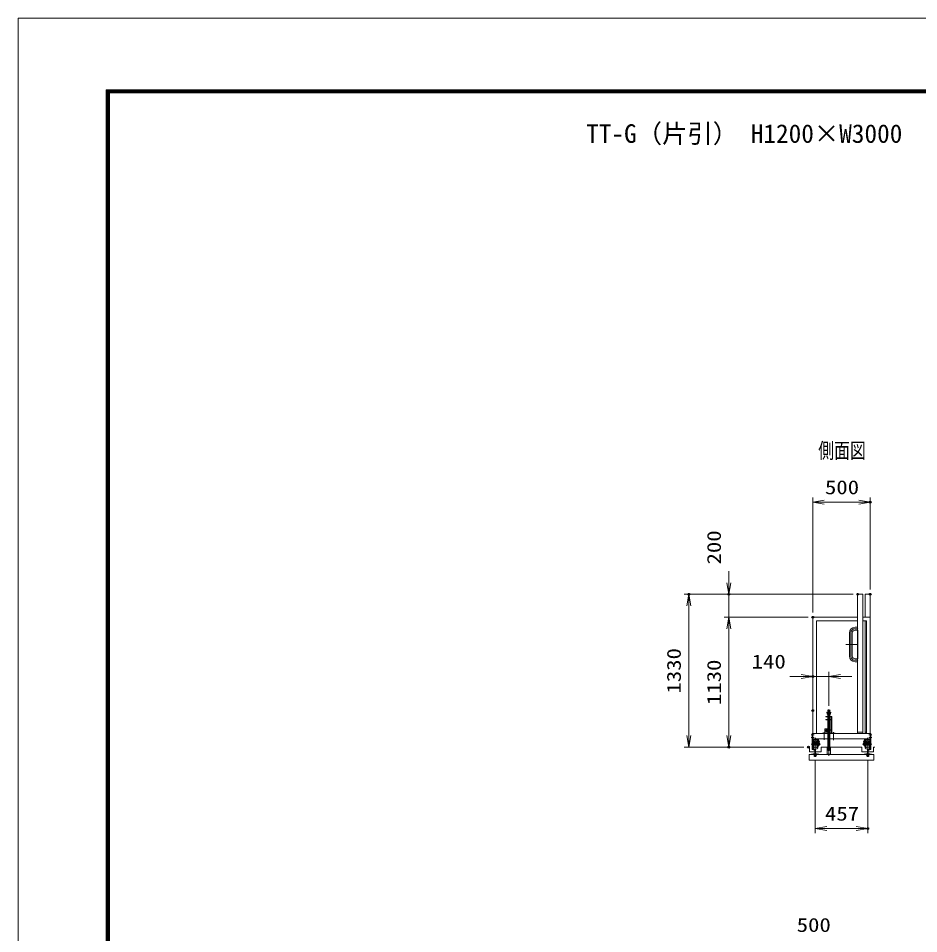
# Model space of a CAD drawing. Units: millimetres at full size. Extents: x -11880 to 11880, y -8400 to 8400.
# Drawn here: x -11880 to -4048, y 441 to 8400 of the extents above; entities that cross this region are included whole.
import ezdxf
from ezdxf.enums import TextEntityAlignment as Align

# ---------------------------------------------------------------- set-up
doc = ezdxf.new("R2010")
doc.units = ezdxf.units.MM
doc.header["$LTSCALE"] = 30
doc.header["$PDMODE"] = 32
doc.header["$PDSIZE"] = 15
for name, pattern in [('USER1', [10.7, 5, -2.5, 0.7, -2.5]), ('USER3', [2.7, 2, -0.7]), ('USER4', [9, 6, -0.75, 1.5, -0.75])]:
    doc.linetypes.add(name, pattern=pattern)
for name, color, linetype, lineweight in [('0-0_D-TTL', 7, 'Continuous', 18), ('0-2_外形線', 7, 'Continuous', 18), ('0-3_寸法線', 3, 'Continuous', 18), ('0-4_0', 7, 'Continuous', 18), ('0-8_軸線', 6, 'USER1', 18), ('0-A_01', 4, 'Continuous', 18), ('0-B_隠れ線', 4, 'USER3', 18), ('0-C_輪郭線1', 14, 'Continuous', 30)]:
    doc.layers.add(name, color=color, linetype=linetype, lineweight=lineweight)
for name, color, linetype in [('0-1_文字', 254, 'Continuous'), ('0-5_DEFPOINTS', 7, 'Continuous'), ('0-7_文字3', 254, 'Continuous')]:
    doc.layers.add(name, color=color, linetype=linetype)
doc.styles.add('ＭＳ ゴシック', font='')
doc.styles.get('ＭＳ ゴシック').set_extended_font_data('MS Gothic')

# ---------------------------------------------------------------- blocks, each defined once
blk = doc.blocks.new('4897456')
at = {"layer": '0-2_外形線'}
for p, q in [((-375, 3000), (-375, -3000)), ((375, 3000), (375, -3000)), ((1125, 4500), (1755, 4500)), ((1125, 3750), (1755, 3750)), ((1755, 4500), (1755, 3750)), ((1125, -3750), (1755, -3750)), ((1125, -4500), (1755, -4500)), ((1755, -3750), (1755, -4500))]:
    blk.add_line(p, q, dxfattribs=at)
for centre, radius, start, end in [((1125, 3000), 1500, 90, 180), ((1125, 3000), 750, 90, 180), ((1125, -3000), 1500, 180, 270), ((1125, -3000), 750, 180, 270)]:
    blk.add_arc(centre, radius, start, end, dxfattribs=at)
at = {"layer": '0-8_軸線', "linetype": 'USER4'}
for p, q in [((0, 3000), (0, -3000)), ((1125, 4125), (1912.5, 4125)), ((-1322.9, 0), (1755, 0)), ((1125, -4125), (1912.5, -4125))]:
    blk.add_line(p, q, dxfattribs=at)
for centre, start, end in [((1125, 3000), 90, 180), ((1125, -3000), 180, 270)]:
    blk.add_arc(centre, 1125, start, end, dxfattribs=at)
at = {"layer": '0-C_輪郭線1'}
blk.add_line((1755, 3750), (1755, -3750), dxfattribs=at)
blk = doc.blocks.new('_OPEN')
at = {"layer": '0-4_0'}
blk.add_line((0, 0), (-30, 0), dxfattribs=at)
blk.add_lwpolyline([(-30, 5), (0, 0), (-30, -5)], dxfattribs=at)

msp = doc.modelspace()

# ---------------------------------------------------------------- linework, layer by layer
at = {"layer": '0-0_D-TTL'}
for points in [[(-11880, -8400), (11880, -8400), (11880, 8400), (-11880, 8400)], [(-11116.29, 7779.43), (11116.29, 7779.43), (11116.29, -7777.71), (-11116.29, -7777.71)], [(-11109.21, 7772.36), (11109.21, 7772.36), (11109.21, -7770.64), (-11109.21, -7770.64)], [(-11102.14, 7765.29), (11102.14, 7765.29), (11102.14, -7763.57), (-11102.14, -7763.57)], [(-11095.07, 7758.21), (11095.07, 7758.21), (11095.07, -7756.5), (-11095.07, -7756.5)], [(-11088, 7751.14), (11088, 7751.14), (11088, -7749.43), (-11088, -7749.43)]]:
    msp.add_lwpolyline(points, close=True, dxfattribs=at)
at = {"layer": '0-2_外形線'}
for p, q in [((-4534.28, 3392.71), (-4579.28, 3392.71)), ((-4579.28, 2180.71), (-4579.28, 3392.71)), ((-4534.28, 2180.71), (-4534.28, 3392.71)), ((-4469.28, 3392.71), (-4514.28, 3392.71)), ((-4514.28, 3192.71), (-4514.28, 3392.71)), ((-4469.28, 2135.71), (-4469.28, 3392.71)), ((-4969.28, 3192.71), (-4579.28, 3192.71)), ((-4969.28, 2180.71), (-4969.28, 3192.71)), ((-4534.28, 3192.71), (-4469.28, 3192.71)), ((-4937.28, 3160.71), (-4937.28, 2180.71)), ((-4579.28, 3160.71), (-4937.28, 3160.71)), ((-4514.28, 2180.71), (-4514.28, 3160.71)), ((-4809.28, 2326.71), (-4854.28, 2326.71)), ((-4843.28, 2350.71), (-4843.28, 2360.71)), ((-4843.28, 2350.71), (-4815.28, 2350.71)), ((-4838.78, 2330.71), (-4838.78, 2350.71)), ((-4838.78, 2326.71), (-4838.78, 2303.71)), ((-4819.78, 2350.71), (-4819.78, 2330.71)), ((-4819.78, 2326.71), (-4819.78, 2303.71)), ((-4815.28, 2350.71), (-4815.28, 2360.71)), ((-4808.28, 2325.71), (-4808.28, 2184.71)), ((-4804.28, 2325.71), (-4804.28, 2184.71)), ((-4854.28, 2300.71), (-4854.28, 2303.71)), ((-4854.28, 2303.71), (-4808.28, 2303.71)), ((-4854.28, 2300.71), (-4819.78, 2300.71)), ((-4838.78, 2213.71), (-4838.78, 2300.71)), ((-4819.78, 2300.71), (-4819.78, 2213.71)), ((-4819.78, 2300.71), (-4808.28, 2300.71)), ((-4974.28, 2180.71), (-4464.28, 2180.71)), ((-4974.28, 2180.71), (-4974.28, 2041.06)), ((-4969.28, 2045.04), (-4969.28, 2180.71)), ((-4863.78, 2200.71), (-4863.78, 2220.71)), ((-4838.78, 2220.71), (-4863.78, 2220.71)), ((-4863.78, 2200.71), (-4863.78, 2196.71)), ((-4863.78, 2196.71), (-4838.78, 2196.71)), ((-4854.28, 2213.71), (-4856.78, 2213.71)), ((-4854.28, 2210.71), (-4854.28, 2213.71)), ((-4854.28, 2213.71), (-4808.28, 2213.71)), ((-4854.28, 2210.71), (-4808.28, 2210.71)), ((-4838.78, 2210.71), (-4838.78, 2062.71)), ((-4819.78, 2210.71), (-4819.78, 2062.71)), ((-4579.28, 2192.71), (-4534.28, 2192.71)), ((-4501.28, 2192.71), (-4514.28, 2192.71)), ((-4469.28, 2045.04), (-4469.28, 2180.71)), ((-4464.28, 2180.71), (-4464.28, 2041.06)), ((-4969.28, 2130.71), (-4919.28, 2130.71)), ((-4919.28, 2098.71), (-4969.28, 2098.71)), ((-4964.28, 2070.71), (-4969.28, 2070.71)), ((-4964.28, 2125.71), (-4964.28, 2130.71)), ((-4964.28, 2125.71), (-4924.28, 2125.71)), ((-4964.28, 2098.56), (-4964.28, 2125.71)), ((-4958.28, 2102.31), (-4964.28, 2102.31)), ((-4964.28, 2099.31), (-4958.28, 2099.31)), ((-4964.28, 2070.71), (-4964.28, 2088.71)), ((-4930.78, 2114.71), (-4963.28, 2114.71)), ((-4963.28, 2102.31), (-4963.28, 2114.71)), ((-4958.28, 2107.21), (-4963.28, 2107.21)), ((-4963.28, 2062.71), (-4963.28, 2088.71)), ((-4940.28, 2102.71), (-4949.28, 2102.71)), ((-4931.28, 2107.21), (-4925.28, 2107.21)), ((-4931.28, 2102.31), (-4924.28, 2102.31)), ((-4931.28, 2099.31), (-4924.28, 2099.31)), ((-4925.28, 2123.71), (-4930.78, 2123.71)), ((-4930.78, 2114.71), (-4930.78, 2123.71)), ((-4930.78, 2053.71), (-4930.78, 2088.71)), ((-4925.28, 2102.31), (-4925.28, 2123.71)), ((-4925.28, 2053.71), (-4925.28, 2088.71)), ((-4924.28, 2125.71), (-4924.28, 2130.71)), ((-4924.28, 2098.56), (-4924.28, 2125.71)), ((-4924.28, 2070.71), (-4924.28, 2088.71)), ((-4919.28, 2070.71), (-4924.28, 2070.71)), ((-4919.28, 2070.71), (-4919.28, 2135.71)), ((-4919.28, 2118.71), (-4913.28, 2118.71)), ((-4913.28, 2093.71), (-4919.28, 2093.71)), ((-4910.28, 2078.71), (-4919.28, 2078.71)), ((-4913.28, 2118.71), (-4913.28, 2093.71)), ((-4910.28, 2098.71), (-4913.28, 2098.71)), ((-4910.28, 2098.71), (-4910.28, 2078.71)), ((-4528.28, 2098.71), (-4528.28, 2078.71)), ((-4528.28, 2098.71), (-4525.28, 2098.71)), ((-4528.28, 2078.71), (-4519.28, 2078.71)), ((-4525.28, 2118.71), (-4525.28, 2093.71)), ((-4519.28, 2118.71), (-4525.28, 2118.71)), ((-4525.28, 2093.71), (-4519.28, 2093.71)), ((-4519.28, 2070.71), (-4519.28, 2135.71)), ((-4469.28, 2130.71), (-4519.28, 2130.71)), ((-4519.28, 2098.71), (-4469.28, 2098.71)), ((-4519.28, 2070.71), (-4514.28, 2070.71)), ((-4514.28, 2125.71), (-4514.28, 2130.71)), ((-4474.28, 2125.71), (-4514.28, 2125.71)), ((-4514.28, 2098.56), (-4514.28, 2125.71)), ((-4507.28, 2102.31), (-4514.28, 2102.31)), ((-4507.28, 2099.31), (-4514.28, 2099.31)), ((-4514.28, 2070.71), (-4514.28, 2088.71)), ((-4513.28, 2123.71), (-4507.78, 2123.71)), ((-4513.28, 2102.31), (-4513.28, 2123.71)), ((-4507.28, 2107.21), (-4513.28, 2107.21)), ((-4513.28, 2053.71), (-4513.28, 2088.71)), ((-4507.78, 2114.71), (-4507.78, 2123.71)), ((-4507.78, 2114.71), (-4475.28, 2114.71)), ((-4507.78, 2053.71), (-4507.78, 2088.71)), ((-4498.28, 2102.71), (-4489.28, 2102.71)), ((-4480.28, 2107.21), (-4475.28, 2107.21)), ((-4480.28, 2102.31), (-4474.28, 2102.31)), ((-4474.28, 2099.31), (-4480.28, 2099.31)), ((-4475.28, 2102.31), (-4475.28, 2114.71)), ((-4475.28, 2062.71), (-4475.28, 2088.71)), ((-4474.28, 2125.71), (-4474.28, 2130.71)), ((-4474.28, 2098.56), (-4474.28, 2125.71)), ((-4474.28, 2070.71), (-4474.28, 2088.71)), ((-4474.28, 2070.71), (-4469.28, 2070.71)), ((-4439.28, 1999.21), (-4999.28, 1999.21)), ((-4999.28, 1949.21), (-4999.28, 1999.21)), ((-4979.78, 2002.12), (-4950.78, 2008.81)), ((-4979.78, 1999.21), (-4979.78, 2002.12)), ((-4974.28, 2041.06), (-4955.79, 2036.79)), ((-4963.28, 2062.71), (-4930.78, 2062.71)), ((-4963.28, 2048.79), (-4963.28, 2056.31)), ((-4963.28, 2048.79), (-4950.62, 2045.86)), ((-4950.78, 2008.81), (-4950.78, 2045.86)), ((-4944.78, 2045.9), (-4931.78, 2048.9)), ((-4944.78, 2008.81), (-4944.78, 2045.9)), ((-4944.78, 2008.81), (-4915.78, 2002.12)), ((-4931.78, 2048.9), (-4931.78, 2056.31)), ((-4930.78, 2053.71), (-4925.28, 2053.71)), ((-4915.78, 2002.12), (-4915.78, 1999.21)), ((-4541.78, 2062.71), (-4896.78, 2062.71)), ((-4493.78, 2008.81), (-4522.78, 2002.12)), ((-4522.78, 2002.12), (-4522.78, 1999.21)), ((-4507.78, 2053.71), (-4513.28, 2053.71)), ((-4475.28, 2062.71), (-4507.78, 2062.71)), ((-4506.78, 2048.9), (-4506.78, 2056.31)), ((-4493.78, 2045.9), (-4506.78, 2048.9)), ((-4493.78, 2008.81), (-4493.78, 2045.9)), ((-4475.28, 2048.79), (-4487.93, 2045.86)), ((-4487.78, 2008.81), (-4487.78, 2045.86)), ((-4458.78, 2002.12), (-4487.78, 2008.81)), ((-4464.28, 2041.06), (-4482.77, 2036.79)), ((-4475.28, 2048.79), (-4475.28, 2056.31)), ((-4458.78, 1999.21), (-4458.78, 2002.12)), ((-4439.28, 1949.21), (-4439.28, 1999.21)), ((-4999.28, 1949.21), (-4439.28, 1949.21))]:
    msp.add_line(p, q, dxfattribs=at)
for points in [[(-4534.28, 3160.71), (-4501.28, 3160.71), (-4501.28, 2180.71)], [(-4854.28, 2326.71), (-4854.28, 2330.71), (-4809.28, 2330.71)], [(-4969.28, 2180.71), (-4969.28, 2135.71), (-4469.28, 2135.71), (-4469.28, 2180.71)], [(-4774.28, 2180.71), (-4774.28, 2184.71), (-4884.28, 2184.71), (-4884.28, 2180.71)], [(-4838.78, 2203.71), (-4856.78, 2203.71), (-4856.78, 2213.71)], [(-4958.28, 2098.56), (-4958.28, 2107.21), (-4949.28, 2107.21), (-4949.28, 2098.56)], [(-4940.28, 2098.56), (-4940.28, 2107.21), (-4931.28, 2107.21), (-4931.28, 2098.56)], [(-4498.28, 2098.56), (-4498.28, 2107.21), (-4507.28, 2107.21), (-4507.28, 2098.56)], [(-4480.28, 2098.56), (-4480.28, 2107.21), (-4489.28, 2107.21), (-4489.28, 2098.56)], [(-4998.28, 2062.71), (-4998.28, 2022.71), (-4950.78, 2022.71)], [(-4969.28, 2045.04), (-4954.66, 2041.67), (-4955.79, 2036.79)], [(-4944.78, 2022.71), (-4896.78, 2022.71), (-4896.78, 2062.71)], [(-4541.78, 2062.71), (-4541.78, 2022.71), (-4493.78, 2022.71)], [(-4487.78, 2022.71), (-4440.28, 2022.71), (-4440.28, 2062.71)], [(-4469.28, 2045.04), (-4483.89, 2041.67), (-4482.77, 2036.79)]]:
    msp.add_lwpolyline(points, dxfattribs=at)
msp.add_lwpolyline([(-4846.78, 2367.71), (-4846.78, 2360.71), (-4811.78, 2360.71), (-4811.78, 2367.71)], close=True, dxfattribs=at)
for centre, radius, start, end in [((-4809.28, 2325.71), 5, 0, 90), ((-4809.28, 2325.71), 1, 0, 90), ((-4956.88, 2056.31), 6.4, 90, 180), ((-4938.18, 2056.31), 6.4, 0, 90), ((-4500.38, 2056.31), 6.4, 90, 180), ((-4481.68, 2056.31), 6.4, 0, 90)]:
    msp.add_arc(centre, radius, start, end, dxfattribs=at)
at = {"layer": '0-3_寸法線'}
for p, q in [((-4969.28, 3232.71), (-4969.28, 4232.71)), ((-4469.28, 3432.71), (-4469.28, 4232.71)), ((-4969.28, 4192.71), (-4469.28, 4192.71)), ((-5699.03, 3492.71), (-5699.03, 3592.71)), ((-4619.28, 3392.71), (-6088.03, 3392.71)), ((-6048.03, 2062.71), (-6048.03, 3392.71)), ((-4619.28, 3392.71), (-5739.03, 3392.71)), ((-5699.03, 3192.71), (-5699.03, 3392.71)), ((-5009.28, 3192.71), (-5739.03, 3192.71)), ((-5009.28, 3192.71), (-5739.03, 3192.71)), ((-5699.03, 3192.71), (-5699.03, 2062.71)), ((-5699.03, 3092.71), (-5699.03, 2992.71)), ((-4969.28, 2420.78), (-4969.28, 2717.28)), ((-4829.28, 2420.78), (-4829.28, 2717.28)), ((-5069.28, 2677.28), (-5169.28, 2677.28)), ((-4829.28, 2677.28), (-4969.28, 2677.28)), ((-4729.28, 2677.28), (-4629.28, 2677.28)), ((-5047.26, 2062.71), (-6088.03, 2062.71)), ((-5047.26, 2062.71), (-5739.03, 2062.71)), ((-4947.78, 1947.92), (-4947.78, 1314.88)), ((-4490.78, 1947.92), (-4490.78, 1314.88)), ((-4947.78, 1354.88), (-4490.78, 1354.88))]:
    msp.add_line(p, q, dxfattribs=at)
at = {"layer": '0-5_DEFPOINTS'}
for p in [(-4469.28, 4192.71), (-6048.03, 3392.71), (-5699.03, 3392.71), (-4579.28, 3392.71), (-4469.28, 3392.71), (-4969.28, 3192.71), (-4969.28, 3192.71), (-4969.28, 2677.28), (-4969.28, 2380.78), (-4829.28, 2380.78), (-5699.03, 2062.71), (-5007.26, 2062.71), (-4947.78, 1987.92), (-4490.78, 1987.92), (-4490.78, 1354.88)]:
    msp.add_point(p, dxfattribs=at)
at = {"layer": '0-8_軸線', "linetype": 'Continuous'}
for p, q in [((-4829.28, 2380.78), (-4829.28, 2092.62)), ((-4869.28, 2193.21), (-4869.28, 2126.3)), ((-4789.28, 2194.12), (-4789.28, 2124.46)), ((-4829.28, 2092.62), (-4829.28, 1986.52))]:
    msp.add_line(p, q, dxfattribs=at)
at = {"layer": '0-8_軸線'}
for p, q in [((-4981.92, 2170.71), (-4956.74, 2170.71)), ((-4456.63, 2170.71), (-4481.82, 2170.71)), ((-4983.53, 2088.71), (-4902.18, 2088.71)), ((-4983.4, 2145.71), (-4956, 2145.71)), ((-4947.78, 1987.92), (-4947.78, 2135.71)), ((-4944.28, 2123.75), (-4944.28, 2142.75)), ((-4927, 2108.71), (-4907, 2108.71)), ((-4455.02, 2088.71), (-4536.38, 2088.71)), ((-4511.56, 2108.71), (-4531.55, 2108.71)), ((-4494.28, 2123.75), (-4494.28, 2142.75)), ((-4490.78, 1987.92), (-4490.78, 2135.71)), ((-4455.15, 2145.71), (-4482.56, 2145.71))]:
    msp.add_line(p, q, dxfattribs=at)
at = {"layer": '0-A_01'}
for p, q in [((-4956.01, 2105.01), (-4958.28, 2105.01)), ((-4956.01, 2101.01), (-4958.28, 2101.01)), ((-4951.54, 2105.01), (-4949.28, 2105.01)), ((-4949.28, 2101.01), (-4951.54, 2101.01)), ((-4938.01, 2105.01), (-4940.28, 2105.01)), ((-4938.01, 2101.01), (-4940.28, 2101.01)), ((-4931.28, 2105.01), (-4933.54, 2105.01)), ((-4931.28, 2101.01), (-4933.54, 2101.01)), ((-4507.28, 2105.01), (-4505.01, 2105.01)), ((-4507.28, 2101.01), (-4505.01, 2101.01)), ((-4500.54, 2105.01), (-4498.28, 2105.01)), ((-4500.54, 2101.01), (-4498.28, 2101.01)), ((-4487.01, 2105.01), (-4489.28, 2105.01)), ((-4489.28, 2101.01), (-4487.01, 2101.01)), ((-4482.54, 2105.01), (-4480.28, 2105.01)), ((-4482.54, 2101.01), (-4480.28, 2101.01))]:
    msp.add_line(p, q, dxfattribs=at)
at = {"layer": '0-A_01', "color": 7}
for p, q in [((-4998.28, 2062.71), (-5007.26, 2062.71)), ((-4428.82, 2062.71), (-4440.28, 2062.71))]:
    msp.add_line(p, q, dxfattribs=at)
at = {"layer": '0-A_01'}
for centre in [(-4953.78, 2103.01), (-4935.78, 2103.01), (-4502.78, 2103.01), (-4484.78, 2103.01)]:
    msp.add_circle(centre, 3, dxfattribs=at)
at = {"layer": '0-B_隠れ線', "linetype": 'Continuous'}
for p, q in [((-4838.78, 2350.71), (-4838.78, 2355.71)), ((-4819.78, 2355.71), (-4819.78, 2350.71)), ((-4842.88, 2062.71), (-4842.88, 2002.71)), ((-4842.88, 2002.71), (-4815.68, 2002.71)), ((-4838.78, 2062.71), (-4838.78, 2047.71)), ((-4835.73, 2034.65), (-4838.78, 2047.71)), ((-4835.73, 2034.65), (-4833.28, 2032.71)), ((-4833.28, 2032.71), (-4825.28, 2032.71)), ((-4825.28, 2032.71), (-4822.82, 2034.65)), ((-4822.82, 2034.65), (-4819.78, 2047.71)), ((-4819.78, 2047.71), (-4819.78, 2062.71)), ((-4815.68, 2002.71), (-4815.68, 2062.71))]:
    msp.add_line(p, q, dxfattribs=at)
at = {"layer": '0-B_隠れ線'}
for p, q in [((-4919.28, 2078.71), (-4969.28, 2078.71)), ((-4519.28, 2078.71), (-4469.28, 2078.71))]:
    msp.add_line(p, q, dxfattribs=at)
at = {"layer": '0-B_隠れ線', "linetype": 'Continuous'}
msp.add_lwpolyline([(-4819.78, 2355.71), (-4829.28, 2360.71), (-4838.78, 2355.71)], dxfattribs=at)

# ---------------------------------------------------------------- block references
at = {"layer": '0-2_外形線', "xscale": 0.03333333, "yscale": 0.03333333}
msp.add_blockref('4897456', (-4637.78, 2955.21), dxfattribs=at)
at = {"layer": '0-3_寸法線', "xscale": 3.333333, "yscale": 3.333333}
for p, rotation in [((-4969.28, 4192.71), 180), ((-5699.03, 3392.71), 270), ((-6048.03, 3392.71), 90), ((-5699.03, 3192.71), 90), ((-5699.03, 3192.71), 90), ((-4829.28, 2677.28), 180), ((-6048.03, 2062.71), 270), ((-5699.03, 2062.71), 270), ((-4947.78, 1354.88), 180)]:
    msp.add_blockref('_OPEN', p, dxfattribs=dict(at, rotation=rotation))
for p in [(-4469.28, 4192.71), (-4969.28, 2677.28), (-4490.78, 1354.88)]:
    msp.add_blockref('_OPEN', p, dxfattribs=at)

# ---------------------------------------------------------------- texts
at = {"layer": '0-1_文字', "style": 'ＭＳ ゴシック', "width": 0.75}
msp.add_text('側面図', height=134.6, dxfattribs=at).set_placement((-4921.42, 4534.05), align=Align.BOTTOM_LEFT)
at = {"layer": '0-3_寸法線', "color": 254, "style": 'ＭＳ ゴシック', "width": 1.2}
for s, p in [('500', (-4863.28, 4225.39)), ('140', (-5500.76, 2709.96)), ('457', (-4863.28, 1387.56)), ('500', (-5109.08, 420.01))]:
    msp.add_text(s, height=121.2, dxfattribs=at).set_placement(p, align=Align.BOTTOM_LEFT)
for s, p in [('200', (-5731.72, 3651.05)), ('1330', (-6080.72, 2528.51)), ('1130', (-5731.72, 2428.51))]:
    msp.add_text(s, height=121.2, rotation=90, dxfattribs=at).set_placement(p, align=Align.BOTTOM_LEFT)
at = {"layer": '0-7_文字3', "style": 'ＭＳ ゴシック'}
msp.add_text('TT-G（片引） H1200×W3000', height=161.6, dxfattribs=at).set_placement((-6940.37, 7268.51), align=Align.BOTTOM_LEFT)

doc.saveas('drawing.dxf')
